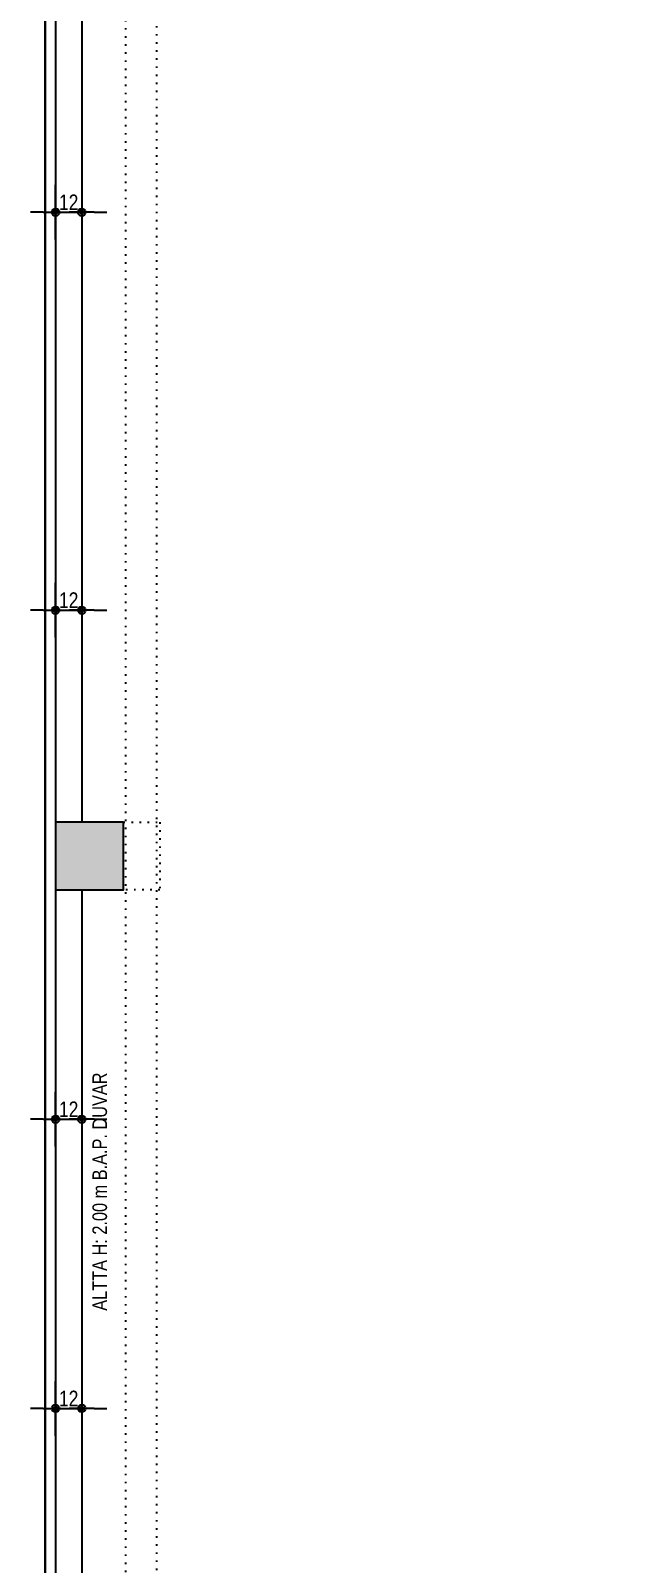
# Model space of a CAD drawing. Header units: centimetres. Extents: x 681015 to 688218, y 3995806 to 4004619.
# Drawn here: x 682690 to 683273, y 3997689 to 3999160 of the extents above; entities that cross this region are included whole.
import ezdxf

# ---------------------------------------------------------------- set-up
doc = ezdxf.new("R2010")
doc.units = ezdxf.units.CM
doc.header["$LTSCALE"] = 100
doc.header["$MEASUREMENT"] = 0
doc.header["$PDMODE"] = 3
for name, pattern in [('DOT4', [0.0775, 0.015, -0.0625]), ('DUZ', [500, 500]), ('HIDDEN2', [0.1875, 0.125, -0.0625])]:
    doc.linetypes.add(name, pattern=pattern)
doc.layers.get('0').update_dxf_attribs({"linetype": 'DUZ'})
for name, color, linetype in [('B-H', 34, 'Continuous'), ('BA', 6, 'Continuous'), ('DIM-IC', 10, 'Continuous'), ('DUV', 4, 'Continuous'), ('IZ1', 8, 'HIDDEN2'), ('YAZI', 7, 'Continuous')]:
    doc.layers.add(name, color=color, linetype=linetype)
doc.layers.add('PANEL', color=21, linetype='Continuous', lineweight=30)
doc.styles.add('BAS', font='arial.ttf', dxfattribs={"height": 100})
doc.styles.add('OL', font='arial.ttf', dxfattribs={"width": 0.8, "height": 15})
doc.dimstyles.new('ahmet 50', dxfattribs={"dimtxt": 25, "dimasz": 12, "dimexe": 0.18, "dimexo": 0.06, "dimgap": 2, "dimtad": 1, "dimdec": 0, "dimlfac": 0.5, "dimrnd": 1, "dimzin": 9, "dimdsep": 46, "dimtxsty": 'OL', "dimblk": 'DIMDOT2', "dimcen": 0.09, "dimse1": 1, "dimse2": 1, "dimclrd": 256, "dimclre": 256, "dimadec": 0, "dimazin": 0, "dimtfac": 1, "dimtdec": 0, "dimtix": 1, "dimtmove": 2, "dimatfit": 3, "dimldrblk": 'DIMDOT2', "dimfxl": 1, "dimtolj": 1, "dimarcsym": 0})

# ---------------------------------------------------------------- blocks, each defined once
blk = doc.blocks.new('DIMDOT2')
at = {"color": 0, "linetype": 'ByBlock'}
blk.add_line((0, -2.1875), (0, 2.1875), dxfattribs=at)
blk.add_line((-1, 0), (1, 0))
for radius in [0.3038, 0.1511]:
    blk.add_circle((0, 0), radius)
blk = doc.blocks.new('*D5597')
at = {"layer": 'DEFPOINTS', "color": 0, "transparency": 16777216}
for p in [(682714, 3997834.9), (682739, 3997837.5), (682739, 3997834.9)]:
    blk.add_point(p, dxfattribs=at)
at = {"layer": 'DIM-IC', "lineweight": -2, "transparency": 16777216}
for p, q in [((682702, 3997837.5), (682690, 3997837.5)), ((682714, 3997837.5), (682739, 3997837.5)), ((682751, 3997837.5), (682763, 3997837.5))]:
    blk.add_line(p, q, dxfattribs=at)
at = {"layer": 'DIM-IC', "lineweight": -2, "transparency": 16777216, "xscale": 12, "yscale": 12, "zscale": 12}
blk.add_blockref('DIMDOT2', (682714, 3997837.5), dxfattribs=at)
at = {"layer": 'DIM-IC', "lineweight": -2, "transparency": 16777216, "xscale": 12, "yscale": 12, "zscale": 12, "rotation": 180}
blk.add_blockref('DIMDOT2', (682739, 3997837.5), dxfattribs=at)
at = {"layer": 'DIM-IC', "color": 0, "transparency": 16777216, "insert": (682726.5, 3997847.1), "char_height": 15, "attachment_point": 5, "style": 'OL'}
blk.add_mtext('\\A1;12', dxfattribs=at)
blk = doc.blocks.new('*D5598')
at = {"layer": 'DEFPOINTS', "color": 0, "transparency": 16777216}
for p in [(682714, 3998115.1), (682739, 3998115.1), (682739, 3998115.1)]:
    blk.add_point(p, dxfattribs=at)
at = {"layer": 'DIM-IC', "lineweight": -2, "transparency": 16777216}
for p, q in [((682702, 3998115.1), (682690, 3998115.1)), ((682714, 3998115.1), (682739, 3998115.1)), ((682751, 3998115.1), (682763, 3998115.1))]:
    blk.add_line(p, q, dxfattribs=at)
at = {"layer": 'DIM-IC', "lineweight": -2, "transparency": 16777216, "xscale": 12, "yscale": 12, "zscale": 12}
blk.add_blockref('DIMDOT2', (682714, 3998115.1), dxfattribs=at)
at = {"layer": 'DIM-IC', "lineweight": -2, "transparency": 16777216, "xscale": 12, "yscale": 12, "zscale": 12, "rotation": 180}
blk.add_blockref('DIMDOT2', (682739, 3998115.1), dxfattribs=at)
at = {"layer": 'DIM-IC', "color": 0, "transparency": 16777216, "insert": (682726.5, 3998124.6), "char_height": 15, "attachment_point": 5, "style": 'OL'}
blk.add_mtext('\\A1;12', dxfattribs=at)
blk = doc.blocks.new('*D5599')
at = {"layer": 'DEFPOINTS', "color": 0, "transparency": 16777216}
for p in [(682714, 3998623.9), (682739, 3998623.9), (682739, 3998603.6)]:
    blk.add_point(p, dxfattribs=at)
at = {"layer": 'DIM-IC', "lineweight": -2, "transparency": 16777216}
for p, q in [((682702, 3998603.6), (682690, 3998603.6)), ((682714, 3998603.6), (682739, 3998603.6)), ((682751, 3998603.6), (682763, 3998603.6))]:
    blk.add_line(p, q, dxfattribs=at)
at = {"layer": 'DIM-IC', "lineweight": -2, "transparency": 16777216, "xscale": 12, "yscale": 12, "zscale": 12}
blk.add_blockref('DIMDOT2', (682714, 3998603.6), dxfattribs=at)
at = {"layer": 'DIM-IC', "lineweight": -2, "transparency": 16777216, "xscale": 12, "yscale": 12, "zscale": 12, "rotation": 180}
blk.add_blockref('DIMDOT2', (682739, 3998603.6), dxfattribs=at)
at = {"layer": 'DIM-IC', "color": 0, "transparency": 16777216, "insert": (682726.5, 3998613.2), "char_height": 15, "attachment_point": 5, "style": 'OL'}
blk.add_mtext('\\A1;12', dxfattribs=at)
blk = doc.blocks.new('*D5600')
at = {"layer": 'DEFPOINTS', "color": 0, "transparency": 16777216}
for p in [(682714, 3998990.4), (682739, 3998990.4), (682739, 3998985.5)]:
    blk.add_point(p, dxfattribs=at)
at = {"layer": 'DIM-IC', "lineweight": -2, "transparency": 16777216}
for p, q in [((682702, 3998985.5), (682690, 3998985.5)), ((682714, 3998985.5), (682739, 3998985.5)), ((682751, 3998985.5), (682763, 3998985.5))]:
    blk.add_line(p, q, dxfattribs=at)
at = {"layer": 'DIM-IC', "lineweight": -2, "transparency": 16777216, "xscale": 12, "yscale": 12, "zscale": 12}
blk.add_blockref('DIMDOT2', (682714, 3998985.5), dxfattribs=at)
at = {"layer": 'DIM-IC', "lineweight": -2, "transparency": 16777216, "xscale": 12, "yscale": 12, "zscale": 12, "rotation": 180}
blk.add_blockref('DIMDOT2', (682739, 3998985.5), dxfattribs=at)
at = {"layer": 'DIM-IC', "color": 0, "transparency": 16777216, "insert": (682726.5, 3998995), "char_height": 15, "attachment_point": 5, "style": 'OL'}
blk.add_mtext('\\A1;12', dxfattribs=at)

msp = doc.modelspace()

# ---------------------------------------------------------------- hatches: boundary and pattern name
at = {"layer": 'B-H'}
h = msp.add_hatch(dxfattribs=at)
h.set_pattern_fill('ANSI33', color=256, scale=50, angle=360, style=0)
h.set_pattern_definition([(45, (48904.074, -24825.709), (-8.838834765, 8.838834765), []), (45, (48912.912, -24825.709), (-8.838834765, 8.838834765), [6.25, -3.125])])
h.paths.add_polyline_path([(682779, 4000905.2), (682714, 4000905.2), (682714, 4000840.2), (682779, 4000840.2)])
h.paths.add_polyline_path([(685216.5, 4000905.2), (685151.5, 4000905.2), (685151.5, 4000840.2), (685216.5, 4000840.2)])
h.paths.add_polyline_path([(685216.5, 3998400.2), (685151.5, 3998400.2), (685151.5, 3998335.2), (685216.5, 3998335.2)])
h.paths.add_polyline_path([(685216.5, 3999235.2), (685151.5, 3999235.2), (685151.5, 3999170.2), (685216.5, 3999170.2)])
h.paths.add_polyline_path([(685216.5, 4000070.2), (685151.5, 4000070.2), (685151.5, 4000005.2), (685216.5, 4000005.2)])
h.paths.add_polyline_path([(682779, 4000070.2), (682714, 4000070.2), (682714, 4000005.2), (682779, 4000005.2)])
h.paths.add_polyline_path([(682779, 3999235.2), (682714, 3999235.2), (682714, 3999170.2), (682779, 3999170.2)])
h.paths.add_polyline_path([(682779, 3998400.2), (682714, 3998400.2), (682714, 3998335.2), (682779, 3998335.2)])
h.paths.add_polyline_path([(685216.5, 3997567.7), (685151.5, 3997567.7), (685151.5, 3997502.7), (685216.5, 3997502.7)])
h.paths.add_polyline_path([(684356.5, 3997557.7), (684301.5, 3997557.7), (684301.5, 3997502.7), (684356.5, 3997502.7)])
h.paths.add_polyline_path([(683561.5, 3997557.7), (683506.5, 3997557.7), (683506.5, 3997502.7), (683561.5, 3997502.7)])
h.paths.add_polyline_path([(682779, 3997567.7), (682714, 3997567.7), (682714, 3997502.7), (682779, 3997502.7)])

# ---------------------------------------------------------------- linework, layer by layer
at = {"layer": 'BA'}
msp.add_lwpolyline([(682779, 3998400.2), (682714, 3998400.2), (682714, 3998335.2), (682779, 3998335.2)], close=True, dxfattribs=at)
at = {"layer": 'DUV', "lineweight": -2}
for p, q in [((682714, 3999170.2), (682714, 3998400.2)), ((682739, 3999170.2), (682739, 3998400.2)), ((682714, 3998335.2), (682714, 3997567.7)), ((682739, 3998335.2), (682739, 3997567.7))]:
    msp.add_line(p, q, dxfattribs=at)
at = {"layer": 'IZ1', "linetype": 'DOT4'}
for p, q in [((682781, 4001704.2), (682781, 3997535.2)), ((682811, 3997535.2), (682811, 4001704.2))]:
    msp.add_line(p, q, dxfattribs=at)
msp.add_lwpolyline([(682779, 3998400.2), (682814, 3998400.2), (682814, 3998335.2), (682779, 3998335.2)], dxfattribs=at)
at = {"layer": 'PANEL'}
msp.add_line((682704, 4001702.7), (682704, 3997492.7), dxfattribs=at)

# ---------------------------------------------------------------- texts
at = {"layer": 'YAZI', "style": 'BAS', "width": 0.8}
msp.add_text('ALTTA H: 2.00 m B.A.P. DUVAR ', height=14, rotation=90, dxfattribs=at).set_placement((682763.3, 3997931.3))

# ---------------------------------------------------------------- dimensions: what is measured, and where the dimension line sits
at = {"layer": 'DIM-IC'}
for base, p1, p2, picture, middle in [((682739.038267, 3998985.5149604), (682714.038267, 3998990.4336728), (682739.038267, 3998990.4336728), '*D5600', (682726.538267, 3998995.0456561)), ((682739.038267, 3998603.6253955), (682714.038267, 3998623.8663271), (682739.038267, 3998623.8663271), '*D5599', (682726.538267, 3998613.1560913)), ((682739.038267, 3998115.1034531), (682714.038267, 3998115.103453), (682739.038267, 3998115.1034531), '*D5598', (682726.538267, 3998124.6341488)), ((682739.038267, 3997837.5467908), (682714.038267, 3997834.8716896), (682739.038267, 3997834.8716896), '*D5597', (682726.538267, 3997847.0774866))]:
    dim = msp.add_linear_dim(base=base, p1=p1, p2=p2, dimstyle='ahmet 50', dxfattribs=at)
    dim.commit()
    dim.dimension.update_dxf_attribs({"geometry": picture, "text_midpoint": middle})

doc.saveas('drawing.dxf')
